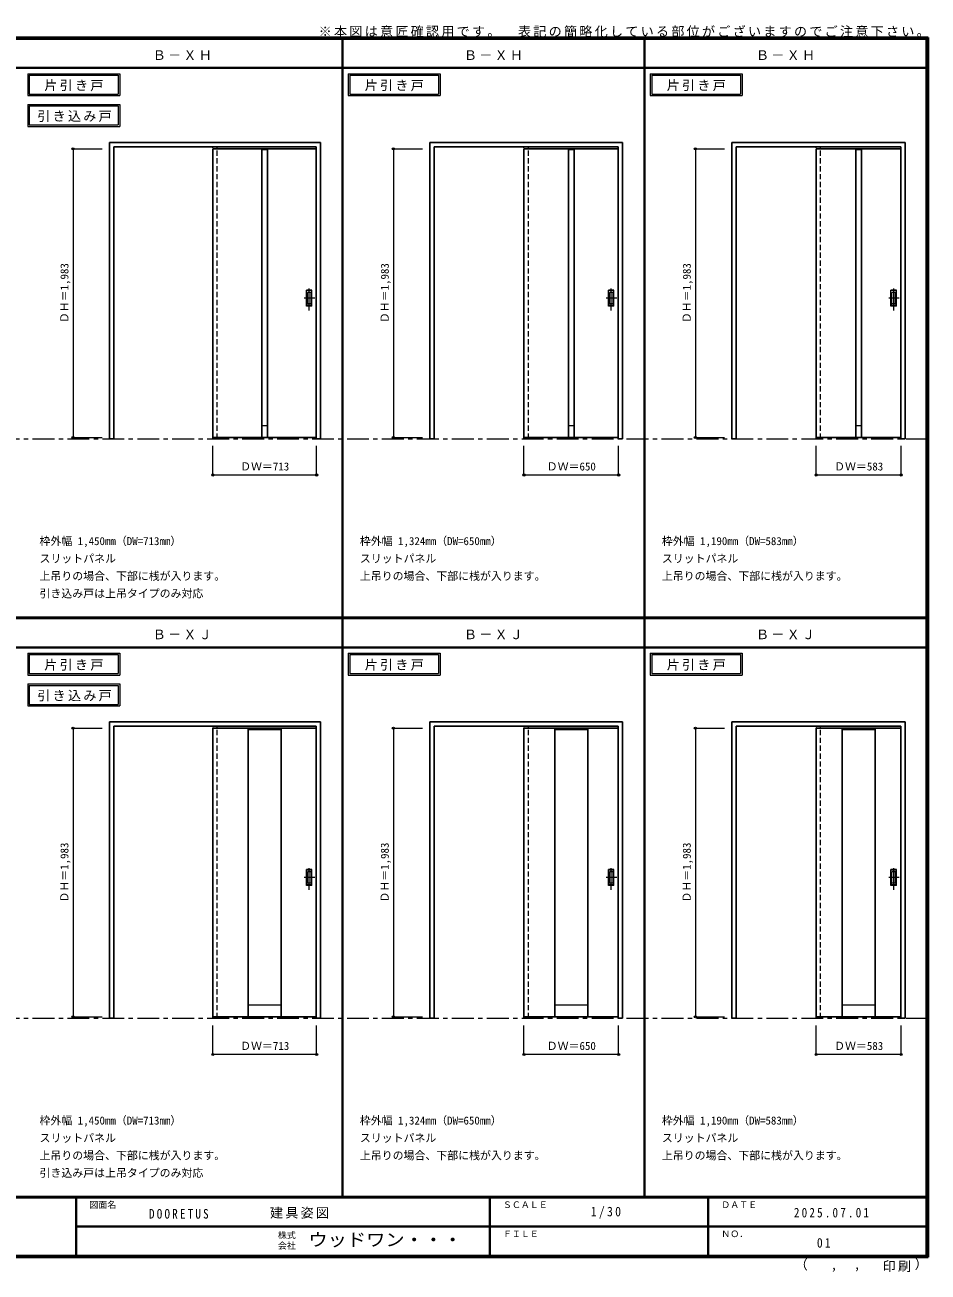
# Model space of a CAD drawing. Units: millimetres, scale not verified. Extents: x -6000 to 5700, y -4307 to 4260.
# Drawn here: x -502 to 5700, y -4307 to 4260 of the extents above; entities that cross this region are included whole.
import ezdxf
from ezdxf.enums import TextEntityAlignment as Align

# ---------------------------------------------------------------- set-up
doc = ezdxf.new("R2010")
doc.units = ezdxf.units.MM
doc.header["$LTSCALE"] = 30
doc.header["$PDMODE"] = 32
doc.header["$PDSIZE"] = 15
doc.linetypes.add('CHAIN1', pattern=[8, 5, -1, 1, -1])
doc.linetypes.add('DASHED1', pattern=[1.8, 1.2, -0.6])
for name, color, linetype, lineweight in [('0-1_通り芯', 7, 'CHAIN1', 18), ('0-2_扉', 4, 'DASHED1', 9), ('0-3_仕上げ', 3, 'Continuous', 25), ('0-4_枠', 3, 'Continuous', 25), ('0-6_引手', 7, 'Continuous', 18), ('0-A_文字', 7, 'Continuous', 18), ('0-B_寸法', 7, 'Continuous', 9), ('F-1_枠', 6, 'Continuous', 40)]:
    doc.layers.add(name, color=color, linetype=linetype, lineweight=lineweight)
doc.layers.add('F-A_文字', color=7, linetype='Continuous')
doc.styles.add('ＭＳ ゴシック', font='')
doc.styles.get('ＭＳ ゴシック').set_extended_font_data('MS Gothic')

msp = doc.modelspace()

# ---------------------------------------------------------------- linework, layer by layer
at = {"layer": '0-1_通り芯'}
for p, q in [((-5490, 1418), (5690, 1418)), ((-5490, -2562.5), (5690, -2562.5))]:
    msp.add_line(p, q, dxfattribs=at)
at = {"layer": '0-2_扉', "color": 3, "linetype": 'Continuous', "lineweight": 25}
for p, q in [((1498, 3409.5), (788, 3409.5)), ((788, 3409.5), (788, 1426.5)), ((3572, 3409.5), (2925, 3409.5)), ((2925, 3409.5), (2925, 1426.5)), ((5512, 3409.5), (4932, 3409.5)), ((4932, 3409.5), (4932, 1426.5)), ((1498, 1426.5), (788, 1426.5)), ((3572, 1426.5), (2925, 1426.5)), ((5512, 1426.5), (4932, 1426.5)), ((1498, -571), (788, -571)), ((788, -571), (788, -2554)), ((3572, -571), (2925, -571)), ((2925, -571), (2925, -2554)), ((5512, -571), (4932, -571)), ((4932, -571), (4932, -2554)), ((1498, -2554), (788, -2554)), ((3572, -2554), (2925, -2554)), ((5512, -2554), (4932, -2554))]:
    msp.add_line(p, q, dxfattribs=at)
at = {"layer": '0-2_扉'}
for p, q in [((788, 3409.5), (788, 3405.5)), ((1498, 3409.5), (1501, 3409.5)), ((2925, 3409.5), (2925, 3405.5)), ((3572, 3409.5), (3575, 3409.5)), ((4932, 3409.5), (4932, 3405.5)), ((5512, 3409.5), (5515, 3409.5)), ((788, -571), (788, -575)), ((1498, -571), (1501, -571)), ((2925, -571), (2925, -575)), ((3572, -571), (3575, -571)), ((4932, -571), (4932, -575)), ((5512, -571), (5515, -571))]:
    msp.add_line(p, q, dxfattribs=at)
for points in [[(1498, 1426.5), (1501, 1426.5), (1501, 3409.5)], [(3572, 1426.5), (3575, 1426.5), (3575, 3409.5)], [(5512, 1426.5), (5515, 1426.5), (5515, 3409.5)], [(1498, -2554), (1501, -2554), (1501, -571)], [(3572, -2554), (3575, -2554), (3575, -571)], [(5512, -2554), (5515, -2554), (5515, -571)]]:
    msp.add_lwpolyline(points, dxfattribs=at)
at = {"layer": '0-3_仕上げ'}
for p, q in [((1125.5, 3409.5), (1125.5, 1426.5)), ((1163.5, 3409.5), (1163.5, 1426.5)), ((3231, 3409.5), (3231, 1426.5)), ((3269, 3409.5), (3269, 1426.5)), ((5204.5, 3409.5), (5204.5, 1426.5)), ((5242.5, 3409.5), (5242.5, 1426.5)), ((1030.5, -571), (1030.5, -2554)), ((1258.5, -571), (1258.5, -2554)), ((3136, -571), (3136, -2554)), ((3364, -571), (3364, -2554)), ((5109.5, -571), (5109.5, -2554)), ((5337.5, -571), (5337.5, -2554))]:
    msp.add_line(p, q, dxfattribs=at)
at = {"layer": '0-3_仕上げ', "color": 7, "lineweight": 18}
for p, q in [((1163.5, 3401.5), (1125.5, 3401.5)), ((3269, 3401.5), (3231, 3401.5)), ((5242.5, 3401.5), (5204.5, 3401.5)), ((1163.5, 1506.5), (1125.5, 1506.5)), ((3269, 1506.5), (3231, 1506.5)), ((5242.5, 1506.5), (5204.5, 1506.5)), ((1030.5, -578.89), (1258.5, -578.89)), ((3136, -578.89), (3364, -578.89)), ((5109.5, -578.89), (5337.5, -578.89)), ((1258.5, -2473.89), (1030.5, -2473.89)), ((3364, -2473.89), (3136, -2473.89)), ((5337.5, -2473.89), (5109.5, -2473.89))]:
    msp.add_line(p, q, dxfattribs=at)
at = {"layer": '0-4_枠'}
for p, q in [((78, 1418), (78, 3453)), ((78, 3453), (1528, 3453)), ((1528, 1418), (1528, 3453)), ((2278, 1418), (2278, 3453)), ((3602, 3453), (2278, 3453)), ((3602, 1418), (3602, 3453)), ((4352, 1418), (4352, 3453)), ((4352, 3453), (5542, 3453)), ((5542, 1418), (5542, 3453)), ((108, 3423), (1498, 3423)), ((1498, 1418), (1498, 3423)), ((3572, 3423), (2308, 3423)), ((3572, 1418), (3572, 3423)), ((4382, 3423), (5512, 3423)), ((5512, 1418), (5512, 3423)), ((1498, 1418), (1528, 1418)), ((3572, 1418), (3602, 1418)), ((5512, 1418), (5542, 1418)), ((78, -2562.5), (78, -527.5)), ((78, -527.5), (1528, -527.5)), ((108, -557.5), (1498, -557.5)), ((1498, -2562.5), (1498, -557.5)), ((1528, -2562.5), (1528, -527.5)), ((2278, -2562.5), (2278, -527.5)), ((3602, -527.5), (2278, -527.5)), ((3572, -557.5), (2308, -557.5)), ((3572, -2562.5), (3572, -557.5)), ((3602, -2562.5), (3602, -527.5)), ((4352, -2562.5), (4352, -527.5)), ((4352, -527.5), (5542, -527.5)), ((4382, -557.5), (5512, -557.5)), ((5512, -2562.5), (5512, -557.5)), ((5542, -2562.5), (5542, -527.5)), ((1498, -2562.5), (1528, -2562.5)), ((3572, -2562.5), (3602, -2562.5)), ((5512, -2562.5), (5542, -2562.5))]:
    msp.add_line(p, q, dxfattribs=at)
at = {"layer": '0-4_枠', "color": 4, "linetype": 'DASHED1', "lineweight": 9}
for p, q in [((788, 1418), (788, 3423)), ((818, 1418), (818, 3423)), ((2925, 1418), (2925, 3423)), ((2955, 1418), (2955, 3423)), ((4932, 1418), (4932, 3423)), ((4962, 1418), (4962, 3423)), ((788, 1418), (818, 1418)), ((2925, 1418), (2955, 1418)), ((4932, 1418), (4962, 1418)), ((788, -2562.5), (788, -557.5)), ((818, -2562.5), (818, -557.5)), ((2925, -2562.5), (2925, -557.5)), ((2955, -2562.5), (2955, -557.5)), ((4932, -2562.5), (4932, -557.5)), ((4962, -2562.5), (4962, -557.5)), ((788, -2562.5), (818, -2562.5)), ((2925, -2562.5), (2955, -2562.5)), ((4932, -2562.5), (4962, -2562.5))]:
    msp.add_line(p, q, dxfattribs=at)
at = {"layer": '0-4_枠'}
for points in [[(78, 1418), (108, 1418), (108, 3423)], [(2278, 1418), (2308, 1418), (2308, 3423)], [(4352, 1418), (4382, 1418), (4382, 3423)], [(78, -2562.5), (108, -2562.5), (108, -557.5)], [(2278, -2562.5), (2308, -2562.5), (2308, -557.5)], [(4352, -2562.5), (4382, -2562.5), (4382, -557.5)]]:
    msp.add_lwpolyline(points, dxfattribs=at)
at = {"layer": '0-6_引手'}
for p, q in [((1469, 2439), (1431, 2439)), ((1431, 2329), (1431, 2439)), ((1462.5, 2423), (1437.5, 2423)), ((1437.5, 2345), (1437.5, 2423)), ((1462.5, 2345), (1462.5, 2423)), ((1469, 2329), (1469, 2439)), ((3543, 2439), (3505, 2439)), ((3505, 2329), (3505, 2439)), ((3543, 2439), (3505, 2439)), ((3505, 2329), (3505, 2439)), ((3536.5, 2423), (3511.5, 2423)), ((3511.5, 2345), (3511.5, 2423)), ((3536.5, 2423), (3511.5, 2423)), ((3511.5, 2345), (3511.5, 2423)), ((3536.5, 2345), (3536.5, 2423)), ((3536.5, 2345), (3536.5, 2423)), ((3543, 2329), (3543, 2439)), ((3543, 2329), (3543, 2439)), ((5483, 2439), (5445, 2439)), ((5445, 2329), (5445, 2439)), ((5483, 2439), (5445, 2439)), ((5445, 2329), (5445, 2439)), ((5476.5, 2423), (5451.5, 2423)), ((5451.5, 2345), (5451.5, 2423)), ((5476.5, 2423), (5451.5, 2423)), ((5451.5, 2345), (5451.5, 2423)), ((5476.5, 2345), (5476.5, 2423)), ((5476.5, 2345), (5476.5, 2423)), ((5483, 2329), (5483, 2439)), ((5483, 2329), (5483, 2439)), ((1469, 2329), (1431, 2329)), ((1462.5, 2345), (1437.5, 2345)), ((3543, 2329), (3505, 2329)), ((3543, 2329), (3505, 2329)), ((3536.5, 2345), (3511.5, 2345)), ((3536.5, 2345), (3511.5, 2345)), ((5483, 2329), (5445, 2329)), ((5483, 2329), (5445, 2329)), ((5476.5, 2345), (5451.5, 2345)), ((5476.5, 2345), (5451.5, 2345)), ((1469, -1541.5), (1431, -1541.5)), ((1431, -1651.5), (1431, -1541.5)), ((1469, -1651.5), (1469, -1541.5)), ((3543, -1541.5), (3505, -1541.5)), ((3505, -1651.5), (3505, -1541.5)), ((3543, -1541.5), (3505, -1541.5)), ((3505, -1651.5), (3505, -1541.5)), ((3543, -1651.5), (3543, -1541.5)), ((3543, -1651.5), (3543, -1541.5)), ((5483, -1541.5), (5445, -1541.5)), ((5445, -1651.5), (5445, -1541.5)), ((5483, -1541.5), (5445, -1541.5)), ((5445, -1651.5), (5445, -1541.5)), ((5483, -1651.5), (5483, -1541.5)), ((5483, -1651.5), (5483, -1541.5)), ((1462.5, -1557.5), (1437.5, -1557.5)), ((1437.5, -1635.5), (1437.5, -1557.5)), ((1462.5, -1635.5), (1462.5, -1557.5)), ((3536.5, -1557.5), (3511.5, -1557.5)), ((3511.5, -1635.5), (3511.5, -1557.5)), ((3536.5, -1557.5), (3511.5, -1557.5)), ((3511.5, -1635.5), (3511.5, -1557.5)), ((3536.5, -1635.5), (3536.5, -1557.5)), ((3536.5, -1635.5), (3536.5, -1557.5)), ((5476.5, -1557.5), (5451.5, -1557.5)), ((5451.5, -1635.5), (5451.5, -1557.5)), ((5476.5, -1557.5), (5451.5, -1557.5)), ((5451.5, -1635.5), (5451.5, -1557.5)), ((5476.5, -1635.5), (5476.5, -1557.5)), ((5476.5, -1635.5), (5476.5, -1557.5)), ((1469, -1651.5), (1431, -1651.5)), ((1462.5, -1635.5), (1437.5, -1635.5)), ((3543, -1651.5), (3505, -1651.5)), ((3543, -1651.5), (3505, -1651.5)), ((3536.5, -1635.5), (3511.5, -1635.5)), ((3536.5, -1635.5), (3511.5, -1635.5)), ((5483, -1651.5), (5445, -1651.5)), ((5483, -1651.5), (5445, -1651.5)), ((5476.5, -1635.5), (5451.5, -1635.5)), ((5476.5, -1635.5), (5451.5, -1635.5))]:
    msp.add_line(p, q, dxfattribs=at)
at = {"layer": '0-6_引手', "linetype": 'DASHED1'}
for p, q in [((1434, 2333), (1434, 2435)), ((3508, 2333), (3508, 2435)), ((3508, 2333), (3508, 2435)), ((5448, 2333), (5448, 2435)), ((5448, 2333), (5448, 2435)), ((1466, 2333), (1434, 2333)), ((3540, 2333), (3508, 2333)), ((3540, 2333), (3508, 2333)), ((5480, 2333), (5448, 2333)), ((5480, 2333), (5448, 2333)), ((1434, -1647.5), (1434, -1545.5)), ((3508, -1647.5), (3508, -1545.5)), ((3508, -1647.5), (3508, -1545.5)), ((5448, -1647.5), (5448, -1545.5)), ((5448, -1647.5), (5448, -1545.5)), ((1466, -1647.5), (1434, -1647.5)), ((3540, -1647.5), (3508, -1647.5)), ((3540, -1647.5), (3508, -1647.5)), ((5480, -1647.5), (5448, -1647.5)), ((5480, -1647.5), (5448, -1647.5))]:
    msp.add_line(p, q, dxfattribs=at)
at = {"layer": '0-6_引手', "linetype": 'CHAIN1'}
for p, q in [((1450, 2298.77), (1450, 2469.62)), ((3524, 2298.77), (3524, 2469.62)), ((3524, 2298.77), (3524, 2469.62)), ((5464, 2298.77), (5464, 2469.62)), ((5464, 2298.77), (5464, 2469.62)), ((1488.07, 2384), (1415.56, 2384)), ((3562.07, 2384), (3489.56, 2384)), ((3562.07, 2384), (3489.56, 2384)), ((5502.07, 2384), (5429.56, 2384)), ((5502.07, 2384), (5429.56, 2384)), ((1450, -1681.73), (1450, -1510.88)), ((3524, -1681.73), (3524, -1510.88)), ((3524, -1681.73), (3524, -1510.88)), ((5464, -1681.73), (5464, -1510.88)), ((5464, -1681.73), (5464, -1510.88)), ((1488.07, -1596.5), (1415.56, -1596.5)), ((3562.07, -1596.5), (3489.56, -1596.5)), ((3562.07, -1596.5), (3489.56, -1596.5)), ((5502.07, -1596.5), (5429.56, -1596.5)), ((5502.07, -1596.5), (5429.56, -1596.5))]:
    msp.add_line(p, q, dxfattribs=at)
at = {"layer": '0-6_引手', "linetype": 'DASHED1'}
for points in [[(1466, 2333), (1466, 2435), (1434, 2435)], [(3540, 2333), (3540, 2435), (3508, 2435)], [(3540, 2333), (3540, 2435), (3508, 2435)], [(5480, 2333), (5480, 2435), (5448, 2435)], [(5480, 2333), (5480, 2435), (5448, 2435)], [(1466, -1647.5), (1466, -1545.5), (1434, -1545.5)], [(3540, -1647.5), (3540, -1545.5), (3508, -1545.5)], [(3540, -1647.5), (3540, -1545.5), (3508, -1545.5)], [(5480, -1647.5), (5480, -1545.5), (5448, -1545.5)], [(5480, -1647.5), (5480, -1545.5), (5448, -1545.5)]]:
    msp.add_lwpolyline(points, dxfattribs=at)
at = {"layer": '0-A_文字'}
for p, q in [((-482, 3925), (-482, 3775)), ((-472, 3915), (-472, 3785)), ((-472, 3915), (139.03, 3915)), ((139.03, 3915), (139.03, 3785)), ((1718, 3925), (1718, 3775)), ((1728, 3915), (1728, 3785)), ((1728, 3915), (2339.03, 3915)), ((2339.03, 3915), (2339.03, 3785)), ((3792, 3925), (3792, 3775)), ((3802, 3915), (3802, 3785)), ((3802, 3915), (4413.03, 3915)), ((4413.03, 3915), (4413.03, 3785)), ((-482, 3775), (149.03, 3775)), ((-472, 3785), (139.03, 3785)), ((1718, 3775), (2349.03, 3775)), ((1728, 3785), (2339.03, 3785)), ((3792, 3775), (4423.03, 3775)), ((3802, 3785), (4413.03, 3785)), ((-482, 3713.53), (-482, 3563.53)), ((-472, 3703.53), (-472, 3573.53)), ((-472, 3703.53), (139.03, 3703.53)), ((139.03, 3703.53), (139.03, 3573.53)), ((-482, 3563.53), (149.03, 3563.53)), ((-472, 3573.53), (139.03, 3573.53)), ((-482, -55.5), (-482, -205.5)), ((-472, -65.5), (-472, -195.5)), ((-472, -65.5), (139.03, -65.5)), ((139.03, -65.5), (139.03, -195.5)), ((1718, -55.5), (1718, -205.5)), ((1728, -65.5), (1728, -195.5)), ((1728, -65.5), (2339.03, -65.5)), ((2339.03, -65.5), (2339.03, -195.5)), ((3792, -55.5), (3792, -205.5)), ((3802, -65.5), (3802, -195.5)), ((3802, -65.5), (4413.03, -65.5)), ((4413.03, -65.5), (4413.03, -195.5)), ((-482, -205.5), (149.03, -205.5)), ((-472, -195.5), (139.03, -195.5)), ((1718, -205.5), (2349.03, -205.5)), ((1728, -195.5), (2339.03, -195.5)), ((3792, -205.5), (4423.03, -205.5)), ((3802, -195.5), (4413.03, -195.5)), ((-482, -266.97), (-482, -416.97)), ((-472, -276.97), (-472, -406.97)), ((-472, -276.97), (139.03, -276.97)), ((139.03, -276.97), (139.03, -406.97)), ((-482, -416.97), (149.03, -416.97)), ((-472, -406.97), (139.03, -406.97))]:
    msp.add_line(p, q, dxfattribs=at)
for points in [[(-482, 3925), (149.03, 3925), (149.03, 3775)], [(1718, 3925), (2349.03, 3925), (2349.03, 3775)], [(3792, 3925), (4423.03, 3925), (4423.03, 3775)], [(-482, 3713.53), (149.03, 3713.53), (149.03, 3563.53)], [(-482, -55.5), (149.03, -55.5), (149.03, -205.5)], [(1718, -55.5), (2349.03, -55.5), (2349.03, -205.5)], [(3792, -55.5), (4423.03, -55.5), (4423.03, -205.5)], [(-482, -266.97), (149.03, -266.97), (149.03, -416.97)]]:
    msp.add_lwpolyline(points, dxfattribs=at)
at = {"layer": '0-B_寸法', "color": 4}
for p, q in [((-172, 3409.5), (-172, 1426.5)), ((-172, 3409.5), (28, 3409.5)), ((2028, 3409.5), (2028, 1426.5)), ((2028, 3409.5), (2228, 3409.5)), ((4102, 3409.5), (4102, 1426.5)), ((4102, 3409.5), (4302, 3409.5)), ((-172, 1426.5), (28, 1426.5)), ((2028, 1426.5), (2228, 1426.5)), ((4102, 1426.5), (4302, 1426.5)), ((1501, 1168), (1501, 1368)), ((3575, 1168), (3575, 1368)), ((5515, 1168), (5515, 1368)), ((-172, -571), (-172, -2554)), ((-172, -571), (28, -571)), ((2028, -571), (2028, -2554)), ((2028, -571), (2228, -571)), ((4102, -571), (4102, -2554)), ((4102, -571), (4302, -571)), ((-172, -2554), (28, -2554)), ((2028, -2554), (2228, -2554)), ((4102, -2554), (4302, -2554)), ((1501, -2812.5), (1501, -2612.5)), ((3575, -2812.5), (3575, -2612.5)), ((5515, -2812.5), (5515, -2612.5))]:
    msp.add_line(p, q, dxfattribs=at)
for points in [[(1501, 1168), (788, 1168), (788, 1368)], [(3575, 1168), (2925, 1168), (2925, 1368)], [(5515, 1168), (4932, 1168), (4932, 1368)], [(1501, -2812.5), (788, -2812.5), (788, -2612.5)], [(3575, -2812.5), (2925, -2812.5), (2925, -2612.5)], [(5515, -2812.5), (4932, -2812.5), (4932, -2612.5)]]:
    msp.add_lwpolyline(points, dxfattribs=at)
at = {"layer": '0-B_寸法'}
for p in [(-172, 3409.5), (2028, 3409.5), (4102, 3409.5), (-172, 1426.5), (2028, 1426.5), (4102, 1426.5), (788, 1168), (1501, 1168), (2925, 1168), (3575, 1168), (4932, 1168), (5515, 1168), (-172, -571), (2028, -571), (4102, -571), (-172, -2554), (2028, -2554), (4102, -2554), (788, -2812.5), (1501, -2812.5), (2925, -2812.5), (3575, -2812.5), (4932, -2812.5), (5515, -2812.5)]:
    msp.add_point(p, dxfattribs=at)
at = {"layer": 'F-1_枠'}
for p, q in [((-6000, 4175), (5700, 4175)), ((-6000, 4170), (5700, 4170)), ((-6000, 4165), (5700, 4165)), ((1678, -3790), (1678, 4175)), ((3752, -3790), (3752, 4175)), ((5690, 4175), (5690, -4205)), ((5695, 4175), (5695, -4205)), ((5700, 4175), (5700, -4205)), ((-6000, 3965), (5700, 3965)), ((-6000, 190.5), (5700, 190.5)), ((-6000, 187.5), (5700, 187.5)), ((-6000, 184.5), (5700, 184.5)), ((-6000, -15.5), (5700, -15.5)), ((5700, -3790), (-6000, -3790)), ((5700, -3795), (-6000, -3795)), ((-150, -3795), (-150, -4195)), ((2690, -3795), (2690, -4195)), ((4190, -3795), (4190, -4195)), ((-150, -3995), (5690, -3995.01)), ((5700, -4195), (-6000, -4195)), ((5700, -4200), (-6000, -4200)), ((5700, -4205), (-6000, -4205))]:
    msp.add_line(p, q, dxfattribs=at)

# ---------------------------------------------------------------- texts
at = {"layer": '0-A_文字', "style": 'ＭＳ ゴシック'}
for s, p in [('枠外幅 1,450mm（DW=713mm）', (-402, 670.5)), ('枠外幅 1,324mm（DW=650mm）', (1798, 670.5)), ('枠外幅 1,190mm（DW=583mm）', (3872, 670.5)), ('スリットパネル', (-402, 550.5)), ('スリットパネル', (1798, 550.5)), ('スリットパネル', (3872, 550.5)), ('上吊りの場合、下部に桟が入ります。', (-402, 430.5)), ('上吊りの場合、下部に桟が入ります。', (1798, 430.5)), ('上吊りの場合、下部に桟が入ります。', (3872, 430.5)), ('引き込み戸は上吊タイプのみ対応', (-402, 310.5)), ('枠外幅 1,450mm（DW=713mm）', (-402, -3310)), ('枠外幅 1,324mm（DW=650mm）', (1798, -3310)), ('枠外幅 1,190mm（DW=583mm）', (3872, -3310)), ('スリットパネル', (-402, -3430)), ('スリットパネル', (1798, -3430)), ('スリットパネル', (3872, -3430)), ('上吊りの場合、下部に桟が入ります。', (-402, -3550)), ('上吊りの場合、下部に桟が入ります。', (1798, -3550)), ('上吊りの場合、下部に桟が入ります。', (3872, -3550)), ('引き込み戸は上吊タイプのみ対応', (-402, -3670))]:
    msp.add_text(s, height=54.99, dxfattribs=at).set_placement(p, align=Align.BOTTOM_LEFT)
at = {"layer": '0-A_文字', "char_height": 65.98, "attachment_point": 7, "style": 'ＭＳ ゴシック'}
for s, insert in [('\\T1.17;※本図は意匠確認用です。\u3000表記の簡略化している部位がございますのでご注意下さい。', (1515, 4175)), ('\\T1.17;Ｂ－ＸＨ', (375.5, 4020)), ('\\T1.17;Ｂ－ＸＨ', (2512.5, 4020)), ('\\T1.17;Ｂ－ＸＨ', (4518.5, 4020)), ('\\T1.17;片引き戸', (-368.98, 3805)), ('\\T1.17;片引き戸', (1831.02, 3805)), ('\\T1.17;片引き戸', (3905.02, 3805)), ('\\T1.17;引き込み戸', (-417.34, 3593.53)), ('\\T1.17;Ｂ－ＸＪ', (375.5, 39.5)), ('\\T1.17;Ｂ－ＸＪ', (2512.5, 39.5)), ('\\T1.17;Ｂ－ＸＪ', (4518.5, 39.5)), ('\\T1.17;片引き戸', (-368.98, -175.5)), ('\\T1.17;片引き戸', (1831.02, -175.5)), ('\\T1.17;片引き戸', (3905.02, -175.5)), ('\\T1.17;引き込み戸', (-417.34, -386.97))]:
    msp.add_mtext(s, dxfattribs=dict(at, insert=insert))
at = {"layer": '0-B_寸法', "style": 'ＭＳ ゴシック'}
for p in [(-187, 2211.75), (2013, 2211.75), (4087, 2211.75), (-187, -1768.75), (2013, -1768.75), (4087, -1768.75)]:
    msp.add_text('ＤＨ＝1,983', height=54.99, rotation=90, dxfattribs=at).set_placement(p, align=Align.BOTTOM_LEFT)
for s, p in [('ＤＷ＝713', (975.75, 1183)), ('ＤＷ＝650', (3081.25, 1183)), ('ＤＷ＝583', (5054.75, 1183)), ('ＤＷ＝713', (975.75, -2797.5)), ('ＤＷ＝650', (3081.25, -2797.5)), ('ＤＷ＝583', (5054.75, -2797.5))]:
    msp.add_text(s, height=54.99, dxfattribs=at).set_placement(p, align=Align.BOTTOM_LEFT)
at = {"layer": 'F-A_文字', "style": 'ＭＳ ゴシック'}
for s, height, p in [('図面名', 43.99, (-60, -3880)), ('ＳＣＡＬＥ', 43.99, (2780, -3880)), ('ＤＡＴＥ', 43.99, (4280, -3880)), ('株式', 43.99, (1235, -4089)), ('ＦＩＬＥ', 43.99, (2780, -4080)), ('ＮＯ．', 43.99, (4280, -4080)), ('会社', 43.99, (1235, -4161)), ('（', 65.98, (4784.03, -4308.31)), (',', 65.98, (5031.28, -4308.31)), (',', 65.98, (5190.2, -4305.53)), ('）', 65.98, (5608.4, -4304.13))]:
    msp.add_text(s, height=height, dxfattribs=at).set_placement(p, align=Align.BOTTOM_LEFT)
at = {"layer": 'F-A_文字', "style": 'ＭＳ ゴシック', "width": 1.1}
msp.add_text('ウッドワン・・・', height=87.98, dxfattribs=at).set_placement((1445, -4155), align=Align.BOTTOM_LEFT)
at = {"layer": 'F-A_文字', "char_height": 65.98, "attachment_point": 7, "style": 'ＭＳ ゴシック'}
for s, insert in [('\\T1.38;\\W0.9;1/30', (3383.75, -3940)), ('\\T1.39;\\W0.85;DOORETUS', (350, -3940.79)), ('\\T1.17;建具姿図', (1180.42, -3940)), ('\\T1.39;\\W0.85;2025.07.01', (4778.75, -3932.5)), ('\\T1.36;\\W0.9;01', (4936.25, -4140)), ('\\T1.17;印刷', (5388.15, -4306.92))]:
    msp.add_mtext(s, dxfattribs=dict(at, insert=insert))

doc.saveas('drawing.dxf')
